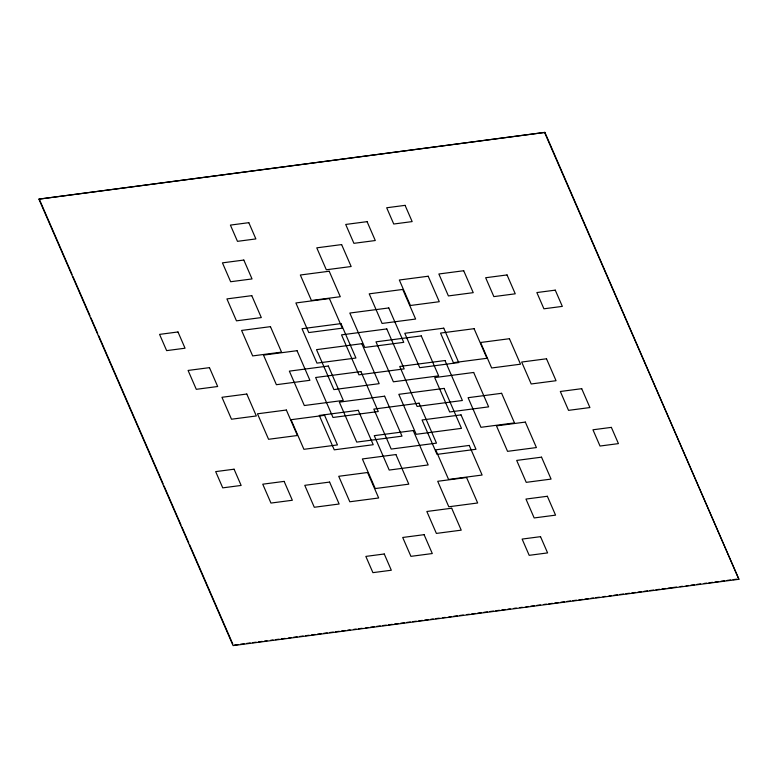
<?xml version="1.0" encoding="UTF-8"?>
<svg xmlns="http://www.w3.org/2000/svg" width="778" height="778" viewBox="0 0 778 778"><rect width="100%" height="100%" fill="white"/><g stroke="black" fill="none" stroke-linecap="round" stroke-linejoin="round"><path stroke-width="1.17" d="M38.9 199.139L544.911 132.396L738.905 579.279L233.089 645.604L38.9 199.139L544.911 132.396M234.489 645.03L238.097 644.554M240.509 644.233L244.127 643.766M246.529 643.445L250.146 642.968M252.558 642.657L256.166 642.181M258.578 641.869L262.186 641.393M264.598 641.082L267.01 640.761M270.618 640.284L273.029 639.973M275.431 639.652L279.049 639.185M281.461 638.864L285.069 638.398M288.687 637.921L291.089 637.6M293.501 637.289L297.118 636.812M299.52 636.501L303.138 636.025M305.54 635.704L309.158 635.237M311.57 634.916L315.178 634.449M317.589 634.128L321.197 633.652M323.609 633.341L327.217 632.864M329.629 632.553L333.247 632.076M335.649 631.765L339.266 631.289M341.678 630.968L345.286 630.501M347.698 630.18L350.1 629.869M353.718 629.392L356.13 629.071M358.532 628.76L362.149 628.284M365.757 627.817L368.169 627.496M370.581 627.185L374.189 626.708M376.601 626.387L380.209 625.92M382.62 625.6L386.238 625.133M388.64 624.812L392.258 624.335M394.66 624.024L398.278 623.548M400.689 623.236L404.297 622.76M406.709 622.439L410.317 621.972M412.729 621.651L416.337 621.184M418.749 620.863L422.366 620.387M424.769 620.076L428.386 619.599M430.798 619.288L433.2 618.967M435.612 618.656L439.22 618.179M442.838 617.703L445.249 617.392M448.857 616.915L451.269 616.604M453.671 616.283L457.289 615.806M459.701 615.495L463.309 615.019M466.926 614.552L469.329 614.231M471.74 613.92L475.358 613.443M477.76 613.122L481.378 612.656M483.78 612.335L487.398 611.868M489.809 611.547L493.417 611.07M495.829 610.759L499.437 610.283M501.849 609.971L505.457 609.495M507.869 609.174L510.28 608.863M513.888 608.386L516.3 608.075M519.918 607.599L522.32 607.287M525.938 606.811L528.34 606.49M530.752 606.179L534.369 605.702M536.771 605.391L540.389 604.914M543.997 604.438L546.409 604.127M548.821 603.806L552.429 603.339M554.84 603.018L558.448 602.542M560.86 602.23L564.478 601.754M566.88 601.443L570.498 600.966M572.9 600.655L576.517 600.178M578.929 599.857L582.537 599.391M584.949 599.07L588.557 598.593M590.969 598.282L593.381 597.971M595.783 597.65L599.4 597.173M603.008 596.707L605.42 596.386M609.038 595.909L611.44 595.598M613.852 595.277L617.46 594.81M619.871 594.489L623.489 594.022M625.891 593.702L629.509 593.225M631.911 592.914L635.529 592.437M637.941 592.126L641.549 591.65M643.96 591.338L647.568 590.862M649.98 590.541L653.598 590.074M656 589.753L659.618 589.277M662.02 588.965L665.637 588.489M668.049 588.178L676.471 587.069M680.089 586.593L682.5 586.281M686.108 585.805L688.52 585.494M690.922 585.173L694.54 584.706M696.952 584.385L700.56 583.908M704.178 583.442L706.58 583.121M708.991 582.81L712.609 582.333M715.011 582.012L718.629 581.545M721.031 581.224L724.649 580.758M727.06 580.437L730.668 579.96M733.08 579.649L736.688 579.172M544.717 132.814L738.905 579.279M39.581 199.829L72.023 274.43M72.996 276.657L89.947 315.625M90.909 317.852L97.688 333.441M98.66 335.668L163.069 483.741M164.032 485.968L180.982 524.936M181.955 527.163L188.733 542.752M189.706 544.979L232.797 644.067M248.814 222.673L230.405 225.095L237.475 241.336L255.874 238.924L248.814 222.673M405.085 205.353L386.685 207.765L393.746 224.015L412.155 221.594L405.085 205.353M367.08 221.652L345.704 224.453L353.912 243.329L375.297 240.528L367.08 221.652M341.62 244.584L316.772 247.842L326.313 269.772L351.16 266.514L341.62 244.584M243.825 260.056L222.44 262.857L230.648 281.733L252.033 278.932L243.825 260.056M329.201 271.23L300.337 275.013L311.424 300.493L340.287 296.71L329.201 271.23M251.771 295.65L226.923 298.908L236.463 320.837L261.311 317.58L251.771 295.65M463.707 270.734L438.86 273.992L448.4 295.922L473.238 292.664L463.707 270.734M428.192 276.229L399.328 280.012L410.414 305.491L439.278 301.708L428.192 276.229M507.042 274.935L485.657 277.736L493.865 296.613L515.25 293.812L507.042 274.935M329.425 298.558L295.883 302.963L308.759 332.566L342.301 328.16L329.425 298.558M402.751 289.445L369.21 293.841L382.086 323.444L415.627 319.048L402.751 289.445M177.977 331.963L159.568 334.384L166.638 350.625L185.047 348.213L177.977 331.963M388.786 307.942L349.818 313.048L364.775 347.445L403.743 342.339L388.786 307.942M270.452 326.653L241.588 330.436L252.665 355.916L281.529 352.133L270.452 326.653M555.259 290.145L536.859 292.557L543.919 308.798L562.329 306.386L555.259 290.145M340.978 323.619L302.01 328.724L316.967 363.122L355.935 358.016L340.978 323.619M386.802 328.929L341.523 334.871L358.911 374.831L404.181 368.898L386.802 328.929M443.752 328.17L404.784 333.285L419.741 367.683L458.719 362.567L443.752 328.17M297.04 350.693L263.509 355.099L276.385 384.702L309.916 380.306L297.04 350.693M474.084 328.686L440.543 333.081L453.418 362.684L486.96 358.288L474.084 328.686M361.799 343.701L316.52 349.643L333.898 389.603L379.178 383.671L361.799 343.701M421.268 335.901L375.988 341.843L393.376 381.804L438.646 375.871L421.268 335.901M209.467 367.644L188.082 370.445L196.289 389.321L217.675 386.51L209.467 367.644M509.434 338.712L480.571 342.495L491.647 367.975L520.521 364.192L509.434 338.712M328.326 366.02L289.358 371.135L304.324 405.533L343.293 400.417L328.326 366.02M360.895 371.563L315.615 377.505L333.003 417.465L378.273 411.533L360.895 371.563M444.997 360.535L399.727 366.467L417.105 406.437L462.385 400.495L444.997 360.535M246.801 394.028L221.954 397.286L231.494 419.216L256.332 415.958L246.801 394.028M546.506 358.784L521.668 362.042L531.199 383.972L556.046 380.714L546.506 358.784M473.676 372.468L434.708 377.583L449.674 411.98L488.642 406.865L473.676 372.468M384.624 396.197L339.354 402.129L356.732 442.099L402.012 436.157L384.624 396.197M444.102 388.397L398.822 394.329L416.201 434.299L461.48 428.357L444.102 388.397M286.353 410.025L257.479 413.808L268.566 439.288L297.429 435.505L286.353 410.025M358.259 410.317L319.281 415.433L334.248 449.83L373.216 444.715L358.259 410.317M324.582 415.316L291.04 419.712L303.916 449.314L337.458 444.919L324.582 415.316M419.089 403.169L373.819 409.102L391.198 449.071L436.477 443.129L419.089 403.169M501.615 393.298L468.084 397.694L480.96 427.307L514.491 422.901L501.615 393.298M581.711 388.679L560.325 391.49L568.533 410.356L589.918 407.555L581.711 388.679M461.033 414.878L422.065 419.984L437.022 454.381L475.99 449.276L461.033 414.878M413.225 430.555L374.257 435.661L389.214 470.058L428.182 464.952L413.225 430.555M525.335 422.084L496.471 425.867L507.548 451.347L536.412 447.564L525.335 422.084M234.081 469.202L215.671 471.614L222.741 487.855L241.141 485.443L234.081 469.202M395.914 454.556L362.373 458.952L375.249 488.555L408.79 484.159L395.914 454.556M469.241 445.434L435.699 449.84L448.575 479.442L482.117 475.037L469.241 445.434M611.362 427.375L592.953 429.787L600.023 446.037L618.432 443.616L611.362 427.375M284.135 481.387L262.75 484.188L270.958 503.065L292.343 500.264L284.135 481.387M367.586 472.509L338.722 476.292L349.808 501.771L378.672 497.988L367.586 472.509M329.6 482.078L304.762 485.336L314.293 507.266L339.14 504.008L329.6 482.078M541.537 457.163L516.689 460.42L526.229 482.35L551.077 479.092L541.537 457.163M466.576 477.507L437.713 481.29L448.799 506.77L477.663 502.987L466.576 477.507M451.687 508.229L426.84 511.486L436.38 533.416L461.228 530.158L451.687 508.229M547.352 496.267L525.967 499.068L534.175 517.944L555.56 515.143L547.352 496.267M424.088 534.671L402.703 537.472L410.92 556.348L432.296 553.547L424.088 534.671M384.254 553.985L365.845 556.406L372.915 572.647L391.315 570.235L384.254 553.985M540.525 536.664L522.126 539.076L529.186 555.327L547.595 552.905L540.525 536.664"/></g></svg>
